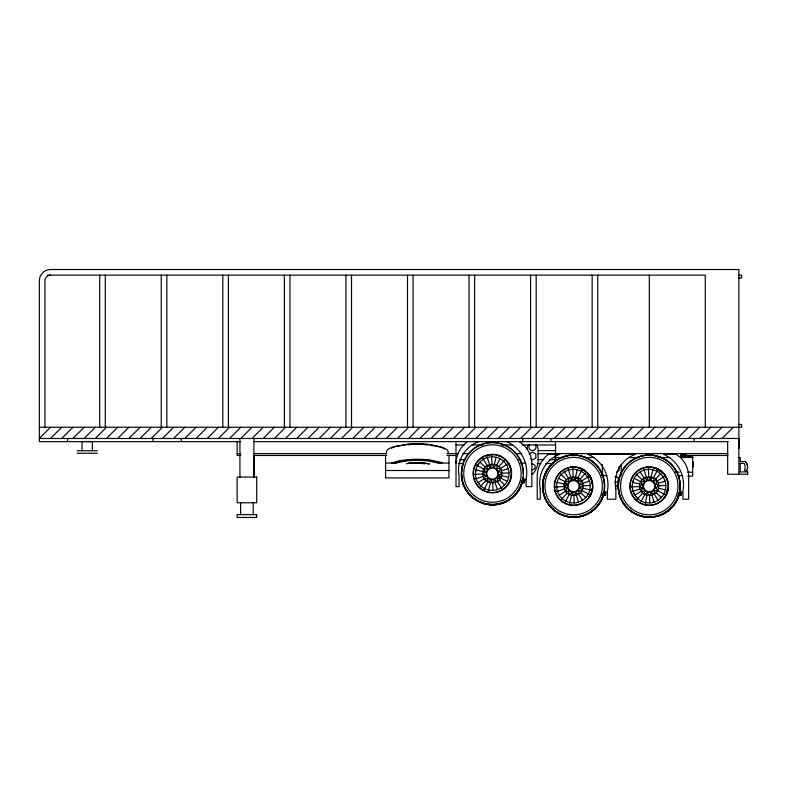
<?xml version="1.0" encoding="UTF-8"?>
<svg xmlns="http://www.w3.org/2000/svg" width="787" height="787" viewBox="0 0 787 787"><rect width="100%" height="100%" fill="white"/><g stroke="black" fill="none" stroke-linecap="round" stroke-linejoin="round"><path stroke-width="1.18" d="M692.747 463.74L692.776 465.196L692.727 463.74L692.727 465.196L692.698 464.468M692.747 464.901L692.767 467.281L692.727 464.901M692.727 464.035L692.708 461.664M692.747 465.314L692.737 466.15L692.727 465.314M692.727 463.622L692.737 462.786L692.747 463.622M692.747 464.035L692.757 461.753M510.999 477.778L511.353 473.794M592.198 490.321L592.375 488.333M667.809 490.321L667.976 488.333M482.805 473.99C481.821 461.723 501.86 460.897 501.88 473.213C502.863 485.481 482.825 486.307 482.805 473.99L474.453 474.335M511.029 476.971L511.176 475.299M564.004 486.543C563.02 474.276 583.059 473.449 583.078 485.756C584.062 498.033 564.023 498.85 564.004 486.543L555.652 486.887M592.463 488.373A19.124 19.124 0 0 1 592.109 490.35A19.124 19.124 0 0 0 567.732 467.881A19.124 19.124 0 0 0 560.442 500.198A19.124 19.124 0 0 0 592.08 490.35L592.306 488.678M639.605 486.543C638.621 474.276 658.66 473.449 658.68 485.756C659.663 498.033 639.624 498.85 639.605 486.543L631.253 486.887M668.065 488.373A19.124 19.124 0 0 1 667.72 490.35A19.124 19.124 0 0 0 643.343 467.881A19.124 19.124 0 0 0 636.053 500.198A19.124 19.124 0 0 0 667.681 490.35L667.907 488.697M494.433 464.251L495.997 457.247M575.631 476.804L577.196 469.8M651.243 476.804L652.797 469.8M488.402 491.127L490.252 482.952M569.601 503.68L571.451 495.495M645.212 503.68L647.052 495.495M509.573 481.693L510.153 480.129M590.496 495.023L591.067 493.459M666.097 495.023L666.668 493.459M666.953 492.672L667.524 491.108A19.124 19.124 0 0 1 665.959 495.043L657.598 490.596M509.238 482.5L510.615 478.732M591.804 491.295L590.437 495.053L581.996 490.596M666.038 495.053L667.415 491.275M565.292 502.096L566.394 499.971M496.774 465.117L500.089 458.752M577.973 477.67L582.39 469.18L577.717 467.439A19.124 19.124 0 0 1 585.725 471.206M653.574 477.67L657.991 469.18L653.318 467.439A19.124 19.124 0 0 1 661.365 471.364M484.025 489.514L487.91 482.087M565.223 502.057L569.109 494.639M640.825 502.057L644.71 494.639M664.376 497.482L665.527 495.84L664.317 497.502A19.124 19.124 0 0 0 665.468 495.908M507.517 484.949L508.658 483.297M588.715 497.502L589.856 495.849L588.774 497.482A19.124 19.124 0 0 0 589.856 495.908M498.81 466.563L505.264 459.519L503.641 458.349M580.009 479.106L585.656 472.948M655.61 479.106L661.257 472.948M480.198 486.809L485.874 480.65M561.397 499.361L567.073 493.193M637.008 499.361L642.674 493.193M50.545 427.252L39.35 438.487L739.141 438.477L738.865 447.901M50.545 438.487L61.73 427.252M61.73 438.487L72.925 427.252M72.925 438.487L84.12 427.252M84.12 438.487L95.316 427.252M95.316 438.487L106.501 427.252M106.501 438.487L117.696 427.252M117.696 438.487L128.891 427.252M128.891 438.487L140.076 427.252M140.076 438.487L151.271 427.252M151.271 438.487L162.466 427.252M162.466 438.487L173.661 427.252M173.661 438.487L184.847 427.252M184.847 438.487L196.042 427.252M196.042 438.487L207.237 427.252M207.237 438.487L218.422 427.252M218.422 438.487L229.617 427.252M229.617 438.487L240.812 427.252M240.812 438.487L252.007 427.252M252.007 438.487L263.192 427.252M263.192 438.487L274.388 427.252M274.388 438.487L285.583 427.252M285.583 438.487L296.768 427.252M296.768 438.487L307.963 427.252M307.963 438.487L319.158 427.252M319.158 438.487L330.353 427.252M330.353 438.487L341.538 427.252M341.538 438.487L352.733 427.252M352.733 438.487L363.928 427.252M363.928 438.487L375.114 427.252M375.114 438.487L386.309 427.252M386.309 438.487L397.504 427.252M397.504 438.487L408.699 427.252M408.699 438.487L419.884 427.252M419.884 438.487L431.079 427.252M431.079 438.487L442.274 427.252M442.274 438.487L453.46 427.252M453.46 438.487L464.655 427.252M464.655 438.487L475.85 427.252M475.85 438.487L487.045 427.252M487.045 438.487L498.23 427.252M498.23 438.487L509.425 427.252M509.425 438.487L520.62 427.252M520.62 438.487L531.805 427.252M531.805 438.487L543 427.252M543 438.487L554.196 427.252M554.196 438.487L565.391 427.252M565.391 438.487L576.576 427.252M576.576 438.487L587.771 427.252M587.771 438.487L598.966 427.252M598.966 438.487L610.151 427.252M610.151 438.487L621.346 427.252M621.346 438.487L632.541 427.252M632.541 438.487L643.727 427.252M643.727 438.487L654.922 427.252M654.922 438.487L666.117 427.252M666.117 438.487L677.312 427.252M677.312 438.487L688.497 427.252M688.497 438.487L699.692 427.252M699.692 438.487L710.887 427.252M710.887 438.487L722.072 427.252M722.072 438.487L733.268 427.252M502.539 489.789L504.201 488.402M500.404 468.481L507.448 463.996M581.603 481.024L589.66 475.909L590.378 477.394M657.214 481.024L664.258 476.548M478.221 482.569L484.28 478.722M559.419 495.121L565.479 491.275M635.02 495.121L641.08 491.275M529.08 454.089L532.465 452.122L535.858 454.089L535.858 458.024L532.465 459.982L530.772 458.998M616.477 472.043L619.015 470.567L619.015 466.632M391.395 462.992L399.462 460.71L406.604 459.756A31.519 8.293 0.1 0 1 430.223 460.021L442.52 462.667M393.264 463.297L400.75 461.182L407.371 460.297A29.237 7.693 0.1 0 1 429.289 460.543L440.69 463.002M391.434 448.039L394.592 446.839M558.77 490.842L556.498 491.56L564.427 489.002M475.25 478.958L483.228 476.46M501.457 470.744L508.274 468.609M582.655 483.297L589.473 481.152M632.05 491.501L640.038 489.002M658.257 483.297L665.074 481.152M395.261 463.031L407.371 460.838A29.237 7.693 0.1 0 1 429.289 461.084L440.69 463.543M395.635 446.436L408.079 444.321A29.453 7.752 0.1 0 1 430.135 444.734L441.35 447.282M489.583 454.797L493.213 454.601M570.782 467.35L572.759 466.996M646.393 467.35L648.36 466.996M406.249 463.73L410.666 463.14A19.527 5.135 0.1 0 1 425.305 463.307L429.525 463.996M407.991 463.258L411.375 462.874A19.468 5.155 0.4 0 1 425.934 463.307L428.984 463.887M555.681 486.937L558.062 486.838M501.88 473.213L509.022 472.918M583.078 485.756L590.22 485.471M658.68 485.756L665.822 485.471M47.348 275.145L705.29 275.145L705.29 427.252M738.865 275.145L741.659 275.145L741.659 277.949L738.865 277.949M738.865 424.439L741.659 424.439L741.659 427.252L39.35 427.252M240.812 441.645L39.35 441.645L39.35 280.762A11.215 11.215 0 0 1 50.545 269.508L738.865 269.528L738.865 474.236M254.29 441.645L727.975 441.645M456.007 444.98L464.576 444.98M471.925 444.98L482.933 444.98M501.299 444.98L512.317 444.98M522.106 444.98L555.543 444.98M536.704 444.98A11.864 11.864 0 0 1 538.121 450.597L555.543 450.597M77.156 450.744L97.293 450.744M77.156 453.273L97.293 453.273M237.133 453.627L240.812 453.627M254.299 453.627L386.791 453.627M446.898 453.627L457.945 453.627M462.854 453.627L468.983 453.627M515.603 453.627L521.732 453.627M537.678 453.627L727.827 453.627M587.85 454.266L635.365 454.266A30.506 30.506 0 0 0 615.887 488.983M240.812 455.476L237.133 455.476L237.133 441.645M254.299 455.476L386.791 455.476M446.898 455.476L455.486 455.476M565.892 455.476L568.352 455.476M571.195 455.476L574.48 455.476M686.116 455.476L727.827 455.476M555.307 457.522L563.836 457.522M583.344 457.522L594.323 457.522M628.449 457.522L639.497 457.522M657.902 457.522L670.17 457.522M738.275 457.522L740.252 457.522L740.252 461.546M459.687 459.638L465.815 459.638M518.515 459.638L520.964 459.638M538.121 459.638L543.925 459.638M549.739 459.638L555.543 459.638M740.134 461.546L745.259 461.546A7.703 7.703 0 0 1 747.247 469.583M385.571 463.081L396.54 463.081M409.958 463.081L423.367 463.081M438.005 463.081L448.974 463.081M520.541 463.12L525.667 463.12M740.134 463.386L744.099 463.386A7.132 7.132 0 0 1 744.679 469.691M458.467 463.543L463.376 463.543M537.108 463.543L540.797 463.543M545.716 463.543L551.854 463.543M385.571 470.508L448.974 470.508M659.565 471.315L662.015 471.315M740.134 471.905L747.65 471.905L747.65 474.236L727.67 474.236L727.67 441.645M675.512 472.19L679.191 472.19M687.779 472.19L692.678 472.19M601.278 474.236L603.531 474.236M601.632 475.663L606.856 475.663M677.794 475.663L682.565 475.663M687.779 476.086L692.678 476.086L692.678 457.522L681.208 453.627L681.208 457.522L692.678 457.522L681.208 453.656M522.243 479.972L525.765 479.972M520.886 482.726L524.536 482.726L524.536 479.194M603.334 492.514L606.856 492.514M679.043 492.514L682.565 492.514M601.976 495.279L605.616 495.279L605.616 491.747M677.686 495.279L681.335 495.279L681.335 491.747M681.208 457.011L692.678 457.522L681.208 453.755M681.208 456.519L692.678 457.522L681.208 453.922M493.538 454.65L491.541 454.473L491.954 464.035M649.177 467.084L650.839 467.222M573.575 467.084L575.238 467.222M681.208 454.433L692.678 457.522L681.208 454.148M681.208 456.027L692.678 457.522L681.208 454.768M690.386 457.158L692.678 457.522L681.208 455.152M681.208 455.575L692.678 457.522L688.094 456.716M431.178 445.452L433.263 445.816M639.831 484.054L632.837 482.48A16.822 16.822 0 0 1 633.476 480.395M557.235 482.48L564.23 484.054M483.031 471.502L476.037 469.928A16.822 16.822 0 0 0 475.712 472.151M658.453 488.255L667.75 490.35M582.852 488.255L592.149 490.35M501.653 475.702L508.628 477.276A16.822 16.822 0 0 1 480.808 485.953A16.822 16.822 0 0 1 487.222 457.542A16.822 16.822 0 0 1 508.628 477.296M654.873 468.039L653.308 467.458A19.124 19.124 0 0 1 661.326 471.206M655.65 468.314L661.247 471.492M577.707 467.458L579.271 468.039M580.049 468.314L585.656 471.472L582.39 469.17M497.286 455.201L498.85 455.771M497.453 455.24L501.191 456.637M634.342 478.368L640.697 481.703M558.74 478.368L565.086 481.703M476.479 465.265L483.887 469.15M442.186 447.724L444.675 449.033M500.798 478.053L507.123 481.388M635.975 473.981L642.123 479.657M560.374 473.981L566.522 479.657M480.05 462.244L485.323 467.114M656.161 492.642L661.414 497.512M580.56 492.642L585.813 497.512M499.361 480.1L504.615 484.969M663.352 473.577L665.281 475.879A19.124 19.124 0 0 0 663.5 473.459M587.112 472.81L589.67 475.879L591.745 480.444A19.124 19.124 0 0 0 587.092 472.594M505.913 460.267L507.192 461.802M663.667 473.971L665.261 475.909M586.994 472.682L589.66 475.909M505.274 459.5L506.858 461.438M640.205 471.984L644.041 478.053M563.954 471.01L568.44 478.053M482.756 458.428L487.242 465.51M654.253 494.246L658.07 500.316M578.642 494.246L582.459 500.316M497.443 481.693L501.899 488.776M591.076 478.899L591.775 480.414M666.097 477.719L667.356 480.444M643.805 469.003L646.304 477.001M568.194 469.003L570.703 477.001M486.996 456.46L489.504 464.458M651.99 495.298L654.115 502.155M576.389 495.298L578.504 502.155M495.19 482.746L497.305 489.603M667.524 481.418L667.858 483.405M648.399 468.206L648.754 476.578M572.798 468.206L573.152 476.578M649.531 495.721L649.816 502.903M573.93 495.721L574.215 502.903M492.731 483.179L493.016 490.35M747.542 471.905L747.542 474.236M740.252 463.386L740.252 471.905M739.426 438.497L739.426 439.284M739.426 446.918L739.426 447.892M739.003 439.254L739.003 446.898M694.095 438.487L694.095 441.645M649.324 275.145L649.324 427.252M621.277 464.31L621.277 472.534A21.003 21.003 0 0 1 621.11 475.161M615.857 488.993L615.857 499.194L607.348 499.194L607.348 491.344A33.359 33.359 0 0 0 587.859 454.247M602.37 464.428L602.37 475.269M597.746 275.145L597.746 427.252M592.149 275.145L592.149 427.252M555.543 443.022L555.543 461.595M555.307 453.627L555.307 454.433M555.307 455.152L555.307 461.192M550.998 438.487L550.998 441.645M540.256 488.993L540.256 499.194L537.206 499.194L537.206 476.725A27.988 27.988 0 0 1 548.48 454.256L559.754 454.266A30.506 30.506 0 0 0 540.285 488.983M538.121 450.597L538.121 459.982A21.003 21.003 0 0 1 532.474 474.325A21.003 21.003 0 0 1 531.599 473.341M536.183 275.145L536.183 427.252M530.595 275.145L530.595 427.252M526.139 478.791L526.139 486.651L531.845 486.651L531.845 464.182A26.296 26.296 0 0 0 519.243 441.704M522.735 438.487L522.735 441.645M474.63 275.145L474.63 427.252M469.032 275.145L469.032 427.252M456.007 443.022L456.007 463.543M448.974 455.447L448.974 477.935L385.571 477.935L385.571 455.447M413.077 275.145L413.077 427.252M407.479 275.145L407.479 427.252M351.514 275.145L351.514 427.252M345.916 275.145L345.916 427.252M289.96 275.145L289.96 427.252M284.363 275.145L284.363 427.252M253.916 438.487L253.916 477.07L253.906 455.368M253.217 502.745L253.217 514.668M240.625 502.745L240.625 514.668M239.927 438.487L239.937 477.07M228.397 275.145L228.397 427.252M222.81 275.145L222.81 427.252M181.226 438.487L181.226 441.645M166.844 275.145L166.844 427.252M161.246 275.145L161.246 427.252M152.963 438.487L152.963 441.645M105.291 275.145L105.291 427.252M99.693 275.145L99.693 427.252M92.404 450.744L92.404 441.546L82.045 441.546L82.045 450.744M67.613 438.487L67.613 441.645M44.948 427.252L44.948 280.762A5.607 5.607 0 0 1 50.545 275.135M747.434 465.884A7.703 7.703 0 0 1 747.434 468.373M745.151 461.546A7.703 7.703 0 0 1 747.138 464.674M747.138 469.583A1.289 1.289 0 0 1 745.909 470.931A1.289 1.289 0 0 1 744.571 469.691M522.263 480.159A1.397 1.397 0 0 1 524.358 481.25A1.397 1.397 0 0 1 522.489 482.687A1.397 1.397 0 0 1 521.978 480.385M531.746 464.163A2.804 2.804 0 0 1 535.268 466.868A2.804 2.804 0 0 1 531.746 469.573M535.288 444.98A3.522 3.522 0 0 1 534.816 449.692A3.522 3.522 0 0 1 530.094 449.692A3.522 3.522 0 0 1 529.621 444.98M526.906 449.131A11.864 11.864 0 0 1 528.234 444.98M506.651 441.694A33.359 33.359 0 0 1 526.109 478.791M479.598 484.458A16.822 16.822 0 0 1 478.289 482.687M477.571 465.835A16.822 16.822 0 0 1 478.712 463.956M523.011 477.197A30.949 30.949 0 0 1 474.65 498.909A30.949 30.949 0 0 1 478.043 446.003A30.949 30.949 0 0 1 523.237 473.725M487.665 466.189A1.407 1.407 0 0 1 489.603 466.622A1.407 1.407 0 0 1 489.16 468.56M522.578 481.624A30.949 30.949 0 0 1 462.815 482.097M462.067 478.703A30.949 30.949 0 0 1 461.684 474.069M461.694 472.918A30.949 30.949 0 0 1 461.999 469.436M461.654 471.049A30.949 30.949 0 0 1 463.071 464.232A30.949 30.949 0 0 0 461.635 471M478.555 441.694A30.506 30.506 0 0 0 459.087 476.43L459.057 486.651L456.007 486.651L456.007 464.182A27.988 27.988 0 0 1 467.281 441.714M614.903 476.706A2.804 2.804 0 0 1 618.434 479.421A2.804 2.804 0 0 1 614.903 482.126M577.422 482.008A5.627 5.627 0 0 1 578.376 483.139M603.354 492.711A1.397 1.397 0 0 1 605.37 493.439A1.397 1.397 0 0 1 604.298 495.298A1.397 1.397 0 0 1 602.655 493.921M603.777 494.177A30.949 30.949 0 0 1 543.473 492.396M543.109 490.094A30.949 30.949 0 0 1 543.05 483.139M543.384 480.827A30.949 30.949 0 0 1 546.385 472.082M546.935 471.069A30.949 30.949 0 0 1 551.028 465.451M618.7 482.628A21.003 21.003 0 0 1 615.631 486.878M637.923 498.594A16.822 16.822 0 0 1 636.398 497.01M634.538 494.285A16.822 16.822 0 0 1 633.594 492.278M632.473 486.907A16.822 16.822 0 0 1 632.522 484.694M648.429 466.917A19.124 19.124 0 0 1 650.426 466.957M666.176 477.453A19.124 19.124 0 0 1 666.992 479.293M679.447 492.052A30.949 30.949 0 0 1 629.285 509.819A30.949 30.949 0 0 1 637.667 457.267A30.949 30.949 0 0 1 679.811 489.75M650.003 478.043A1.397 1.397 0 0 1 649.58 479.981A1.397 1.397 0 0 1 647.642 479.549A1.407 1.407 0 0 1 648.085 477.601A1.407 1.407 0 0 1 650.023 478.034A1.407 1.407 0 0 1 649.59 479.972M647.642 479.549A1.397 1.397 0 0 1 648.075 477.611M668.281 488.117A19.124 19.124 0 0 1 667.956 490.104M667.73 491.068A19.124 19.124 0 0 1 664.071 498.161M646.353 467.153A19.124 19.124 0 0 1 648.331 466.947M649.324 466.927A19.124 19.124 0 0 1 651.321 467.035M663.5 473.272A19.124 19.124 0 0 1 665.32 475.653M666.323 477.394A19.124 19.124 0 0 1 667.14 479.234M667.75 481.132A19.124 19.124 0 0 1 668.163 483.11M577.776 467.389A19.124 19.124 0 0 1 585.754 471.364M592.257 482.372A19.124 19.124 0 0 1 592.532 484.369M578.789 483.238A1.397 1.397 0 0 0 581.101 482.5A1.397 1.397 0 0 0 579.311 480.867A1.397 1.397 0 0 0 578.789 483.238A1.397 1.397 0 0 1 578.337 481.91M578.671 481.26A1.397 1.397 0 0 1 578.957 481.024M603.845 492.052A30.949 30.949 0 0 1 553.989 510.065A30.949 30.949 0 0 1 561.347 457.562A30.949 30.949 0 0 1 604.327 488.589M679.388 494.177A30.949 30.949 0 0 1 643.904 516.823A30.949 30.949 0 0 1 618.661 483.139M574.402 478.043A1.397 1.397 0 0 1 573.979 479.981A1.397 1.397 0 0 1 572.041 479.549A1.397 1.397 0 0 1 572.474 477.611A1.397 1.397 0 0 1 574.412 478.034A1.407 1.407 0 0 1 573.989 479.972A1.407 1.407 0 0 1 572.06 479.539A1.407 1.407 0 0 1 572.493 477.611A1.407 1.407 0 0 1 574.421 478.043M578.415 479.568A1.397 1.397 0 0 1 577.432 480.975M592.68 488.117A19.124 19.124 0 0 1 592.355 490.104M590.663 494.807A19.124 19.124 0 0 1 588.469 498.161M570.742 467.153A19.124 19.124 0 0 1 572.729 466.947M573.723 466.927A19.124 19.124 0 0 1 575.72 467.035M587.2 472.534A19.124 19.124 0 0 1 590.722 477.394M592.385 482.116A19.124 19.124 0 0 1 592.69 484.113M678.994 494.944A30.949 30.949 0 0 1 618.434 483.552M603.393 494.944A30.949 30.949 0 0 1 560.747 514.531A30.949 30.949 0 0 1 547.762 469.436M548.411 468.491A30.949 30.949 0 0 1 552.179 464.104M678.778 492.928A1.397 1.397 0 0 1 680.981 493.223A1.397 1.397 0 0 1 680.135 495.279A1.397 1.397 0 0 1 678.364 493.921M416.382 463.277A17.127 4.535 0.4 0 1 424.862 463.828M408.079 444.862A29.453 7.752 0.1 0 1 410.145 444.714M424.223 444.714A29.453 7.752 0.1 0 1 427.833 445.009M386.555 452.604A29.621 7.791 0.1 0 1 389.26 448.551L393.559 446.8L406.623 444.448A31.519 8.293 0.1 0 1 430.243 444.714L442.54 447.36L446.288 449.2A29.621 7.791 0.1 0 1 447.754 453.302M522.214 481.172C523.168 484.172 524.536 479.057 522.214 481.172M603.295 493.715C604.259 496.725 605.626 491.6 603.295 493.715M679.014 493.715C679.968 496.725 681.335 491.6 679.014 493.715M676.043 454.266L663.441 454.266A33.359 33.359 0 0 1 682.919 491.334L682.939 499.194L688.655 499.194L688.655 476.725A26.296 26.296 0 0 0 676.053 454.256M256.719 477.07L237.133 477.07L237.133 502.745L256.719 502.745L256.719 477.07M256.719 514.668L237.133 514.668L237.133 517.472L256.719 517.472L256.719 514.668M510.576 467.872L508.471 463.336L510.547 467.891M592.463 484.359L592.119 482.382L592.424 484.389M511.442 472.79L510.92 469.839L511.402 472.82M482.756 490.104A19.124 19.124 0 0 0 511.589 473.804A19.124 19.124 0 0 0 483.061 456.981A19.124 19.124 0 0 0 482.756 490.104M482.441 489.868A19.124 19.124 0 0 0 511.402 473.813A19.124 19.124 0 0 0 483.021 456.755A19.124 19.124 0 0 0 482.441 489.868M487.999 481.182A1.397 1.397 0 0 0 490.311 480.444A1.397 1.397 0 0 0 488.52 478.811A1.397 1.397 0 0 0 487.999 481.182M488.54 477.758A5.627 5.627 0 0 0 497.837 474.827A5.627 5.627 0 0 0 490.655 468.235A5.627 5.627 0 0 0 488.54 477.758M487.458 468.422A1.397 1.397 0 0 0 489.77 467.694A1.397 1.397 0 0 0 487.979 466.052A1.397 1.397 0 0 0 487.458 468.422M491.708 482.008A1.397 1.397 0 0 0 494.02 481.27A1.397 1.397 0 0 0 492.229 479.637A1.397 1.397 0 0 0 491.708 482.008M491.078 467.281A1.397 1.397 0 0 0 493.39 466.553A1.397 1.397 0 0 0 491.6 464.91A1.397 1.397 0 0 0 491.078 467.281M485.205 478.604A1.397 1.397 0 0 0 487.517 477.866A1.397 1.397 0 0 0 485.727 476.233A1.397 1.397 0 0 0 485.205 478.604M484.064 474.954A1.397 1.397 0 0 0 486.376 474.227A1.397 1.397 0 0 0 484.595 472.584A1.397 1.397 0 0 0 484.064 474.954M497.591 470.695A1.397 1.397 0 0 0 499.902 469.957A1.397 1.397 0 0 0 498.112 468.324A1.397 1.397 0 0 0 497.591 470.695M484.89 471.236A1.397 1.397 0 0 0 487.202 470.508A1.397 1.397 0 0 0 485.412 468.865A1.397 1.397 0 0 0 484.89 471.236M494.787 468.117A1.397 1.397 0 0 0 497.099 467.38A1.397 1.397 0 0 0 495.308 465.747A1.397 1.397 0 0 0 494.787 468.117M495.338 480.857A1.397 1.397 0 0 0 497.65 480.129A1.397 1.397 0 0 0 495.859 478.486A1.397 1.397 0 0 0 495.338 480.857M498.732 474.325A1.397 1.397 0 0 0 501.044 473.597A1.397 1.397 0 0 0 499.243 471.954A1.397 1.397 0 0 0 498.732 474.325M497.896 478.053A1.397 1.397 0 0 0 500.207 477.335A1.397 1.397 0 0 0 498.427 475.682A1.397 1.397 0 0 0 497.896 478.053A1.397 1.397 0 0 0 500.217 477.315A1.397 1.397 0 0 0 498.427 475.682A1.397 1.397 0 0 0 497.905 478.053M474.079 495.603A28.706 28.706 0 0 0 520.738 478.417A28.706 28.706 0 0 0 482.529 446.603A28.706 28.706 0 0 0 474.079 495.603M472.643 497.325A30.949 30.949 0 0 0 522.942 478.801A30.949 30.949 0 0 0 481.752 444.498A30.949 30.949 0 0 0 472.643 497.325M461.526 474.522A30.949 30.949 0 0 0 522.214 482.441A30.949 30.949 0 0 1 461.507 474.482M569.739 490.301A5.627 5.627 0 0 0 579.035 487.369A5.627 5.627 0 0 0 571.854 480.788A5.627 5.627 0 0 0 569.739 490.301M637.618 498.505A16.822 16.822 0 0 0 665.428 489.848A16.822 16.822 0 0 0 644.022 470.085A16.822 16.822 0 0 0 637.618 498.505M637.883 501.535A19.124 19.124 0 0 0 668.271 488.363A19.124 19.124 0 0 0 641.671 468.629A19.124 19.124 0 0 0 637.883 501.535M648.518 494.551A1.397 1.397 0 0 0 650.829 493.823A1.397 1.397 0 0 0 649.029 492.18A1.397 1.397 0 0 0 648.518 494.551M645.34 490.301A5.627 5.627 0 0 0 654.636 487.369A5.627 5.627 0 0 0 647.455 480.788A5.627 5.627 0 0 0 645.34 490.301M644.258 480.975A1.397 1.397 0 0 0 646.57 480.247A1.397 1.397 0 0 0 644.789 478.604A1.397 1.397 0 0 0 644.258 480.975M642.005 491.147A1.397 1.397 0 0 0 644.317 490.409A1.397 1.397 0 0 0 642.526 488.776A1.397 1.397 0 0 0 642.005 491.147M640.854 487.478A1.407 1.407 0 0 0 643.176 486.76A1.407 1.407 0 0 0 641.395 485.107A1.407 1.407 0 0 0 640.854 487.478A1.397 1.397 0 0 0 643.186 486.779A1.397 1.397 0 0 0 641.395 485.136A1.397 1.397 0 0 0 640.864 487.507M654.391 483.238A1.397 1.397 0 0 0 656.702 482.5A1.397 1.397 0 0 0 654.912 480.867A1.397 1.397 0 0 0 654.391 483.238M641.69 483.779A1.397 1.397 0 0 0 644.002 483.051A1.397 1.397 0 0 0 642.222 481.408A1.397 1.397 0 0 0 641.69 483.779M651.587 480.66A1.397 1.397 0 0 0 653.899 479.922A1.397 1.397 0 0 0 652.108 478.289A1.397 1.397 0 0 0 651.587 480.66M644.809 493.724A1.397 1.397 0 0 0 647.121 492.987A1.397 1.397 0 0 0 645.32 491.354A1.397 1.397 0 0 0 644.809 493.724M652.138 493.4A1.397 1.397 0 0 0 654.45 492.672A1.397 1.397 0 0 0 652.669 491.029A1.397 1.397 0 0 0 652.138 493.4M655.532 486.878A1.397 1.397 0 0 0 657.843 486.14A1.397 1.397 0 0 0 656.053 484.507A1.397 1.397 0 0 0 655.532 486.878M654.705 490.596A1.397 1.397 0 0 0 657.017 489.868A1.397 1.397 0 0 0 655.227 488.225A1.397 1.397 0 0 0 654.705 490.596M630.879 508.146A28.706 28.706 0 0 0 677.538 490.97A28.706 28.706 0 0 0 639.329 459.155A28.706 28.706 0 0 0 630.879 508.146M629.443 509.868A30.949 30.949 0 0 0 679.752 491.344A30.949 30.949 0 0 0 638.552 457.05A30.949 30.949 0 0 0 629.443 509.868A30.949 30.949 0 0 0 679.771 491.304A30.949 30.949 0 0 0 638.572 457.011A30.949 30.949 0 0 0 629.462 509.828M562.272 501.535A19.124 19.124 0 0 0 592.67 488.363A19.124 19.124 0 0 0 566.06 468.629A19.124 19.124 0 0 0 562.272 501.535M575.986 480.66A1.397 1.397 0 0 0 578.297 479.922A1.397 1.397 0 0 0 576.507 478.289A1.397 1.397 0 0 0 575.986 480.66M568.745 480.985A1.397 1.397 0 0 0 571.057 480.257A1.397 1.397 0 0 0 569.267 478.614A1.397 1.397 0 0 0 568.745 480.985M572.906 494.551A1.397 1.397 0 0 0 575.218 493.823A1.397 1.397 0 0 0 573.428 492.18A1.397 1.397 0 0 0 572.906 494.551M565.263 487.507A1.397 1.397 0 0 0 567.575 486.779A1.397 1.397 0 0 0 565.794 485.136A1.407 1.407 0 0 0 565.253 487.478A1.407 1.407 0 0 0 567.575 486.76A1.407 1.407 0 0 0 565.794 485.107A1.397 1.397 0 0 0 565.263 487.507M576.537 493.4A1.397 1.397 0 0 0 578.848 492.672A1.397 1.397 0 0 0 577.058 491.029A1.397 1.397 0 0 0 576.537 493.4M569.198 493.724A1.397 1.397 0 0 0 571.51 492.987A1.397 1.397 0 0 0 569.719 491.354A1.397 1.397 0 0 0 569.198 493.724M566.404 491.147A1.397 1.397 0 0 0 568.716 490.409A1.397 1.397 0 0 0 566.925 488.776A1.397 1.397 0 0 0 566.404 491.147M579.104 490.596A1.397 1.397 0 0 0 581.416 489.868A1.397 1.397 0 0 0 579.626 488.225A1.397 1.397 0 0 0 579.104 490.596M579.93 486.878A1.397 1.397 0 0 0 582.242 486.14A1.397 1.397 0 0 0 580.442 484.507A1.397 1.397 0 0 0 579.93 486.878M566.089 483.779A1.397 1.397 0 0 0 568.401 483.051A1.397 1.397 0 0 0 566.61 481.408A1.397 1.397 0 0 0 566.089 483.779M562.007 498.505A16.822 16.822 0 0 0 589.827 489.848A16.822 16.822 0 0 0 568.421 470.085A16.822 16.822 0 0 0 562.007 498.505M555.278 508.146A28.706 28.706 0 0 0 601.937 490.97A28.706 28.706 0 0 0 563.728 459.155A28.706 28.706 0 0 0 555.278 508.146M553.841 509.868A30.949 30.949 0 0 0 604.141 491.344A30.949 30.949 0 0 0 562.951 457.05A30.949 30.949 0 0 0 553.841 509.868A30.949 30.949 0 0 0 604.16 491.304A30.949 30.949 0 0 0 562.971 457.011A30.949 30.949 0 0 0 553.861 509.828"/></g></svg>
